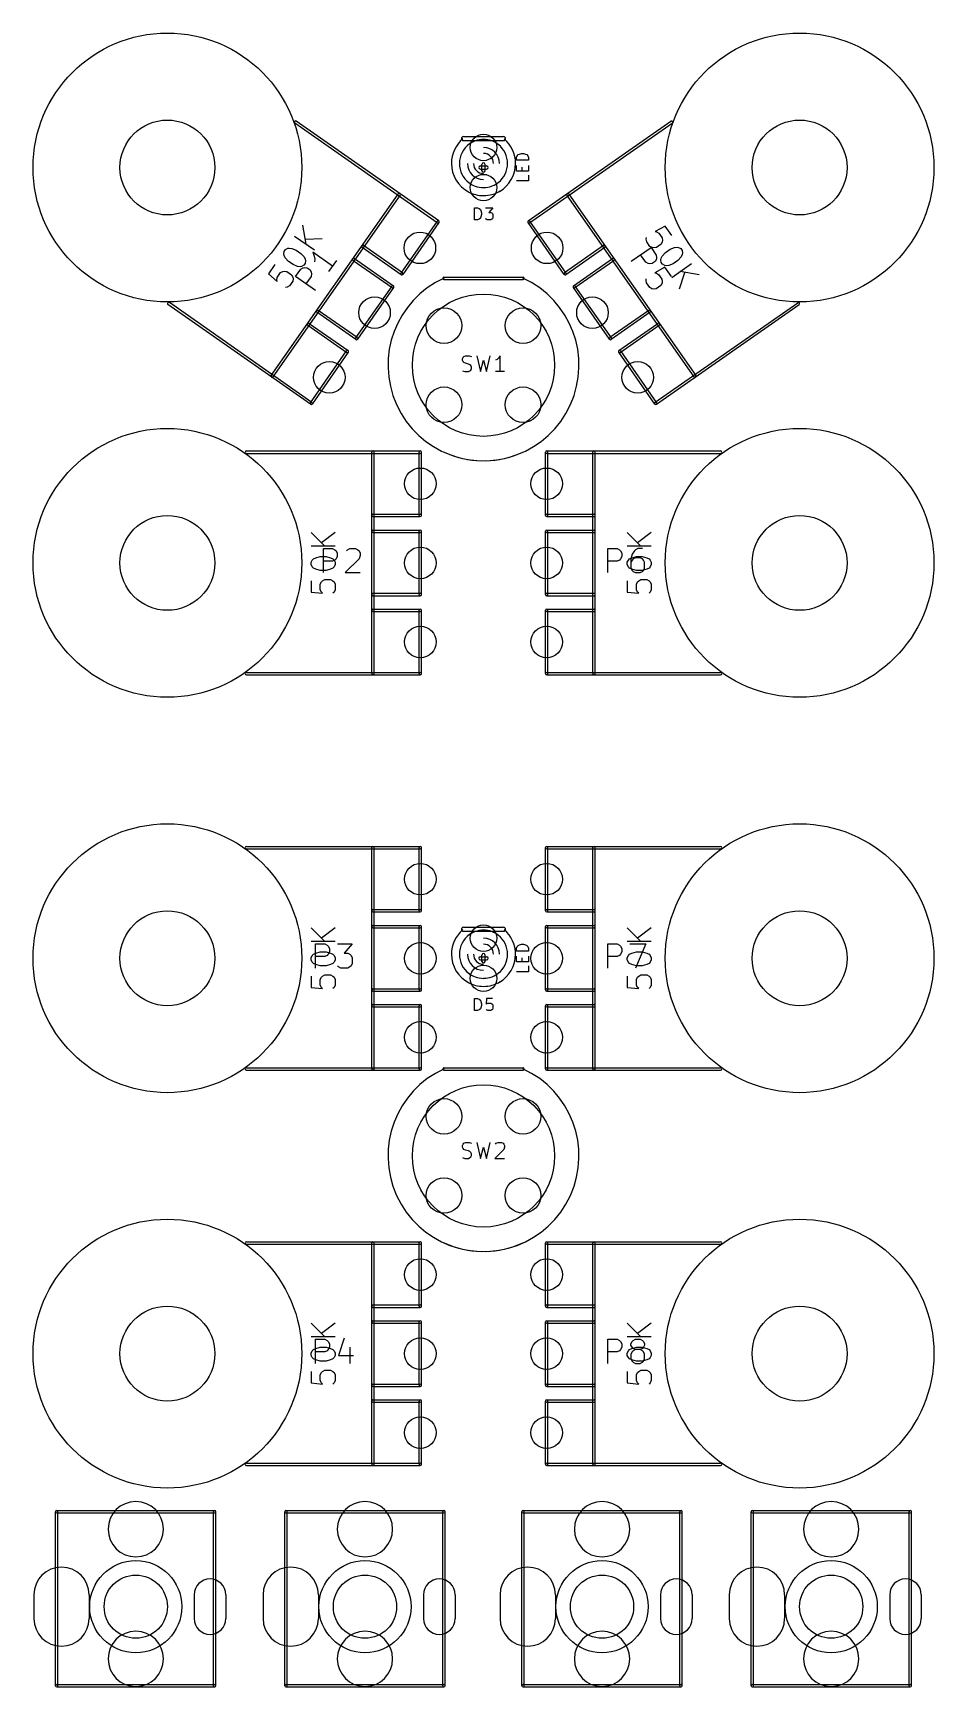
# Model space of a CAD drawing. Extents: x 112 to 168, y -197 to -92.
import ezdxf

# ---------------------------------------------------------------- set-up
doc = ezdxf.new("R2010")
doc.units = 0
doc.header["$MEASUREMENT"] = 0
doc.layers.add('BLACK', color=250, linetype='CONTINUOUS')

msp = doc.modelspace()

# ---------------------------------------------------------------- linework, layer by layer
at = {"layer": 'BLACK'}
for p, q in [((137.078, -104.505), (128.068, -98.195)), ((137.164, -104.382), (128.154, -98.072)), ((142.83, -104.374), (151.852, -98.08)), ((142.916, -104.497), (151.938, -98.203)), ((138.73, -99.044), (141.27, -99.044)), ((138.73, -99.298), (141.27, -99.298)), ((142.086, -100.365), (142.123, -100.256)), ((142.086, -100.546), (142.086, -100.365)), ((142.123, -100.256), (142.195, -100.184)), ((142.195, -100.184), (142.268, -100.147)), ((142.268, -100.147), (142.413, -100.111)), ((142.413, -100.111), (142.522, -100.111)), ((142.522, -100.111), (142.667, -100.147)), ((142.667, -100.147), (142.74, -100.184)), ((142.74, -100.184), (142.812, -100.256)), ((142.812, -100.256), (142.848, -100.365)), ((142.848, -100.365), (142.848, -100.546)), ((139.8, -100.9), (140.2, -100.9)), ((139.8, -101.1), (140.2, -101.1)), ((139.9, -101.2), (139.9, -100.8)), ((140.1, -101.2), (140.1, -100.8)), ((142.848, -100.546), (142.086, -100.546)), ((142.086, -101.236), (142.086, -100.873)), ((142.848, -101.236), (142.086, -101.236)), ((142.449, -101.236), (142.449, -100.982)), ((142.848, -100.873), (142.848, -101.236)), ((142.848, -101.853), (142.086, -101.853)), ((142.848, -101.49), (142.848, -101.853)), ((126.573, -114.148), (134.603, -102.679)), ((126.695, -114.234), (134.725, -102.765)), ((145.275, -102.765), (153.305, -114.234)), ((145.397, -102.679), (153.427, -114.148)), ((137.06, -104.4), (134.766, -107.677)), ((137.183, -104.486), (134.889, -107.763)), ((139.438, -104.308), (139.438, -103.546)), ((139.438, -103.546), (139.619, -103.546)), ((139.619, -104.308), (139.438, -104.308)), ((139.619, -103.546), (139.728, -103.583)), ((139.728, -104.272), (139.619, -104.308)), ((139.728, -103.583), (139.8, -103.655)), ((139.8, -104.2), (139.728, -104.272)), ((139.8, -103.655), (139.837, -103.728)), ((139.837, -104.127), (139.8, -104.2)), ((139.837, -103.728), (139.873, -103.873)), ((139.873, -103.982), (139.837, -104.127)), ((139.873, -103.873), (139.873, -103.982)), ((140.127, -103.546), (140.599, -103.546)), ((140.163, -104.272), (140.127, -104.236)), ((140.236, -104.308), (140.163, -104.272)), ((140.454, -104.308), (140.236, -104.308)), ((140.599, -103.546), (140.345, -103.837)), ((140.345, -103.837), (140.454, -103.837)), ((140.454, -103.837), (140.526, -103.873)), ((140.526, -104.272), (140.454, -104.308)), ((140.526, -103.873), (140.562, -103.909)), ((140.562, -104.236), (140.526, -104.272)), ((140.562, -103.909), (140.599, -103.982)), ((140.599, -104.163), (140.562, -104.236)), ((140.599, -103.982), (140.599, -104.163)), ((145.111, -107.763), (142.817, -104.486)), ((145.234, -107.677), (142.94, -104.4)), ((129.3, -106.228), (128.052, -105.353)), ((128.551, -104.64), (128.765, -105.853)), ((129.8, -105.514), (128.712, -105.55)), ((150.301, -105.532), (150.319, -105.431)), ((150.325, -105.693), (150.301, -105.532)), ((151.49, -104.7), (150.854, -105.056)), ((150.854, -105.056), (150.955, -105.074)), ((150.955, -105.074), (151.098, -105.151)), ((151.098, -105.151), (151.306, -105.449)), ((151.306, -105.449), (151.33, -105.609)), ((151.33, -105.609), (151.312, -105.71)), ((151.906, -105.294), (151.49, -104.7)), ((127.362, -106.465), (127.386, -106.305)), ((127.38, -106.566), (127.362, -106.465)), ((127.457, -106.709), (127.38, -106.566)), ((127.386, -106.305), (127.469, -106.186)), ((127.469, -106.186), (127.612, -106.108)), ((127.612, -106.108), (127.713, -106.091)), ((127.713, -106.091), (127.874, -106.114)), ((127.874, -106.114), (128.153, -106.221)), ((128.153, -106.221), (128.45, -106.43)), ((128.45, -106.43), (128.646, -106.656)), ((128.646, -106.656), (128.724, -106.798)), ((130.442, -107.23), (129.194, -106.355)), ((129.194, -106.355), (129.289, -106.599)), ((129.289, -106.599), (129.325, -106.801)), ((134.784, -107.781), (132.327, -106.06)), ((134.87, -107.658), (132.413, -105.938)), ((147.587, -105.938), (145.13, -107.658)), ((147.673, -106.06), (145.216, -107.781)), ((149.35, -106.932), (150.598, -106.058)), ((150.277, -106.992), (149.944, -106.516)), ((150.533, -105.99), (150.325, -105.693)), ((150.676, -106.067), (150.533, -105.99)), ((150.598, -106.058), (150.931, -106.534)), ((150.777, -106.085), (150.676, -106.067)), ((150.937, -106.061), (150.777, -106.085)), ((150.931, -106.534), (150.955, -106.694)), ((151.235, -105.853), (150.937, -106.061)), ((151.312, -105.71), (151.235, -105.853)), ((151.235, -106.739), (151.312, -106.596)), ((151.312, -106.596), (151.508, -106.37)), ((151.508, -106.37), (151.805, -106.162)), ((151.805, -106.162), (152.085, -106.055)), ((152.085, -106.055), (152.245, -106.031)), ((152.245, -106.031), (152.346, -106.049)), ((152.501, -106.649), (152.305, -106.875)), ((152.346, -106.049), (152.489, -106.126)), ((152.489, -106.126), (152.572, -106.245)), ((152.578, -106.507), (152.501, -106.649)), ((152.572, -106.245), (152.596, -106.406)), ((152.596, -106.406), (152.578, -106.507)), ((126.803, -107.137), (126.387, -107.731)), ((126.946, -107.945), (127.154, -107.648)), ((127.154, -107.648), (127.297, -107.571)), ((127.297, -107.571), (127.398, -107.553)), ((127.398, -107.553), (127.558, -107.577)), ((127.653, -106.935), (127.457, -106.709)), ((127.558, -107.577), (127.855, -107.785)), ((127.951, -107.143), (127.653, -106.935)), ((128.23, -107.25), (127.951, -107.143)), ((128.112, -107.901), (128.445, -107.426)), ((128.391, -107.274), (128.23, -107.25)), ((128.492, -107.256), (128.391, -107.274)), ((128.445, -107.426), (128.587, -107.348)), ((128.634, -107.179), (128.492, -107.256)), ((128.587, -107.348), (128.688, -107.33)), ((128.718, -107.06), (128.634, -107.179)), ((128.688, -107.33), (128.849, -107.354)), ((128.741, -106.899), (128.718, -107.06)), ((128.724, -106.798), (128.741, -106.899)), ((128.849, -107.354), (129.027, -107.479)), ((129.027, -107.479), (129.105, -107.622)), ((129.105, -107.622), (129.122, -107.723)), ((129.325, -106.801), (129.301, -106.962)), ((130.692, -106.873), (130.193, -107.586)), ((131.752, -106.882), (134.212, -108.598)), ((131.838, -106.759), (134.298, -108.475)), ((145.702, -108.475), (148.162, -106.759)), ((145.788, -108.598), (148.248, -106.882)), ((150.42, -107.069), (150.277, -106.992)), ((150.521, -107.087), (150.42, -107.069)), ((150.681, -107.063), (150.521, -107.087)), ((150.86, -106.938), (150.681, -107.063)), ((151.472, -107.307), (150.836, -107.663)), ((150.836, -107.663), (150.937, -107.681)), ((150.937, -106.795), (150.86, -106.938)), ((150.955, -106.694), (150.937, -106.795)), ((150.937, -107.681), (151.08, -107.759)), ((151.217, -106.84), (151.235, -106.739)), ((151.241, -107), (151.217, -106.84)), ((151.324, -107.119), (151.241, -107)), ((151.467, -107.197), (151.324, -107.119)), ((151.568, -107.214), (151.467, -107.197)), ((151.888, -107.901), (151.472, -107.307)), ((151.728, -107.191), (151.568, -107.214)), ((152.008, -107.084), (151.728, -107.191)), ((151.907, -107.952), (153.155, -107.077)), ((152.305, -106.875), (152.008, -107.084)), ((152.406, -108.665), (152.745, -107.63)), ((153.655, -107.791), (152.442, -107.577)), ((126.387, -107.731), (126.94, -108.207)), ((126.922, -108.106), (126.946, -107.945)), ((126.94, -108.207), (126.922, -108.106)), ((127.576, -108.564), (127.475, -108.582)), ((127.719, -108.487), (127.576, -108.564)), ((127.927, -108.189), (127.719, -108.487)), ((127.855, -107.785), (127.933, -107.928)), ((127.951, -108.029), (127.927, -108.189)), ((127.933, -107.928), (127.951, -108.029)), ((129.36, -108.775), (128.112, -107.901)), ((129.099, -107.883), (128.766, -108.359)), ((129.122, -107.723), (129.099, -107.883)), ((134.192, -108.496), (131.898, -111.773)), ((134.315, -108.582), (132.021, -111.859)), ((137.5, -107.925), (142.5, -107.925)), ((137.5, -108.075), (142.5, -108.075)), ((147.979, -111.859), (145.685, -108.582)), ((148.102, -111.773), (145.808, -108.496)), ((150.283, -108.139), (150.301, -108.038)), ((150.307, -108.3), (150.283, -108.139)), ((150.515, -108.597), (150.307, -108.3)), ((150.658, -108.674), (150.515, -108.597)), ((150.759, -108.692), (150.658, -108.674)), ((150.919, -108.668), (150.759, -108.692)), ((151.217, -108.46), (150.919, -108.668)), ((151.08, -107.759), (151.288, -108.056)), ((151.294, -108.317), (151.217, -108.46)), ((151.288, -108.056), (151.312, -108.216)), ((151.312, -108.216), (151.294, -108.317)), ((129.048, -115.973), (120.038, -109.663)), ((129.134, -115.85), (120.124, -109.541)), ((150.86, -115.842), (159.882, -109.548)), ((150.946, -115.965), (159.968, -109.671)), ((131.916, -111.877), (129.459, -110.156)), ((132.002, -111.754), (129.545, -110.033)), ((150.455, -110.033), (147.998, -111.754)), ((150.541, -110.156), (148.084, -111.877)), ((128.884, -110.978), (131.344, -112.694)), ((128.97, -110.855), (131.43, -112.571)), ((148.57, -112.571), (151.03, -110.855)), ((148.656, -112.694), (151.116, -110.978)), ((131.321, -112.59), (129.033, -115.87)), ((131.444, -112.676), (129.156, -115.956)), ((138.762, -112.952), (138.857, -112.905)), ((138.857, -112.905), (139.095, -112.905)), ((139.095, -112.905), (139.238, -112.952)), ((139.571, -112.905), (139.81, -113.905)), ((140.19, -113.905), (140.429, -112.905)), ((141.048, -112.905), (140.952, -113.048)), ((141.048, -113.905), (141.048, -112.905)), ((150.844, -115.956), (148.556, -112.676)), ((150.967, -115.87), (148.679, -112.59)), ((138.667, -113.095), (138.714, -113)), ((138.667, -113.19), (138.667, -113.095)), ((138.714, -113.286), (138.667, -113.19)), ((138.667, -113.857), (138.81, -113.905)), ((138.714, -113), (138.762, -112.952)), ((138.762, -113.333), (138.714, -113.286)), ((138.857, -113.381), (138.762, -113.333)), ((138.81, -113.905), (139.048, -113.905)), ((139.048, -113.429), (138.857, -113.381)), ((139.143, -113.476), (139.048, -113.429)), ((139.048, -113.905), (139.143, -113.857)), ((139.19, -113.524), (139.143, -113.476)), ((139.143, -113.857), (139.19, -113.81)), ((139.238, -113.619), (139.19, -113.524)), ((139.19, -113.81), (139.238, -113.714)), ((139.238, -113.714), (139.238, -113.619)), ((139.81, -113.905), (140, -113.19)), ((140, -113.19), (140.19, -113.905)), ((140.857, -113.143), (140.762, -113.19)), ((141.333, -113.905), (140.762, -113.905)), ((140.952, -113.048), (140.857, -113.143)), ((125, -118.925), (136, -118.925)), ((125, -119.075), (136, -119.075)), ((132.925, -133), (132.925, -119)), ((133.075, -133), (133.075, -119)), ((135.925, -123), (135.925, -119)), ((136.075, -123), (136.075, -119)), ((143.925, -123), (143.925, -119)), ((144, -118.925), (155, -118.925)), ((144, -119.075), (155, -119.075)), ((144.075, -123), (144.075, -119)), ((146.925, -133), (146.925, -119)), ((147.075, -133), (147.075, -119)), ((133, -122.925), (136, -122.925)), ((133, -123.075), (136, -123.075)), ((144, -122.925), (147, -122.925)), ((144, -123.075), (147, -123.075)), ((129.093, -124.077), (129.964, -124.948)), ((130.617, -124.077), (129.746, -124.73)), ((133, -123.925), (136, -123.925)), ((133, -124.075), (136, -124.075)), ((135.925, -128), (135.925, -124)), ((136.075, -128), (136.075, -124)), ((143.925, -128), (143.925, -124)), ((144, -123.925), (147, -123.925)), ((144, -124.075), (147, -124.075)), ((144.075, -128), (144.075, -124)), ((149.093, -124.077), (149.964, -124.948)), ((150.617, -124.077), (149.746, -124.73)), ((130.617, -124.948), (129.093, -124.948)), ((129.875, -126.617), (129.875, -125.093)), ((129.875, -125.093), (130.456, -125.093)), ((130.456, -125.093), (130.601, -125.165)), ((130.601, -125.165), (130.673, -125.238)), ((130.673, -125.238), (130.746, -125.383)), ((130.746, -125.383), (130.746, -125.601)), ((131.327, -125.238), (131.399, -125.165)), ((131.399, -125.165), (131.544, -125.093)), ((131.544, -125.093), (131.907, -125.093)), ((131.907, -125.093), (132.052, -125.165)), ((132.052, -125.165), (132.125, -125.238)), ((132.125, -125.238), (132.197, -125.383)), ((132.197, -125.383), (132.197, -125.528)), ((147.875, -126.617), (147.875, -125.093)), ((147.875, -125.093), (148.456, -125.093)), ((148.456, -125.093), (148.601, -125.165)), ((148.601, -125.165), (148.673, -125.238)), ((148.673, -125.238), (148.746, -125.383)), ((148.746, -125.383), (148.746, -125.601)), ((150.617, -124.948), (149.093, -124.948)), ((149.399, -125.456), (149.327, -125.746)), ((149.544, -125.238), (149.399, -125.456)), ((149.617, -125.165), (149.544, -125.238)), ((149.762, -125.093), (149.617, -125.165)), ((150.052, -125.093), (149.762, -125.093)), ((129.093, -125.964), (129.165, -125.819)), ((129.093, -126.109), (129.093, -125.964)), ((129.165, -126.254), (129.093, -126.109)), ((129.165, -125.819), (129.238, -125.746)), ((129.238, -126.327), (129.165, -126.254)), ((129.238, -125.746), (129.383, -125.673)), ((129.383, -126.399), (129.238, -126.327)), ((129.383, -125.673), (129.673, -125.601)), ((129.673, -126.472), (129.383, -126.399)), ((129.673, -125.601), (130.036, -125.601)), ((130.036, -126.472), (129.673, -126.472)), ((130.456, -125.891), (129.875, -125.891)), ((130.036, -125.601), (130.327, -125.673)), ((130.327, -126.399), (130.036, -126.472)), ((130.327, -125.673), (130.472, -125.746)), ((130.472, -126.327), (130.327, -126.399)), ((130.601, -125.819), (130.456, -125.891)), ((130.472, -125.746), (130.544, -125.819)), ((130.544, -126.254), (130.472, -126.327)), ((130.544, -125.819), (130.617, -125.964)), ((130.617, -126.109), (130.544, -126.254)), ((130.673, -125.746), (130.601, -125.819)), ((130.617, -125.964), (130.617, -126.109)), ((130.746, -125.601), (130.673, -125.746)), ((132.125, -125.746), (131.254, -126.617)), ((132.197, -125.528), (132.125, -125.746)), ((148.456, -125.891), (147.875, -125.891)), ((148.601, -125.819), (148.456, -125.891)), ((148.673, -125.746), (148.601, -125.819)), ((148.746, -125.601), (148.673, -125.746)), ((149.093, -125.964), (149.165, -125.819)), ((149.093, -126.109), (149.093, -125.964)), ((149.165, -126.254), (149.093, -126.109)), ((149.165, -125.819), (149.238, -125.746)), ((149.238, -126.327), (149.165, -126.254)), ((149.238, -125.746), (149.383, -125.673)), ((149.383, -126.399), (149.238, -126.327)), ((149.327, -125.746), (149.327, -126.327)), ((149.399, -125.819), (149.327, -125.964)), ((149.327, -126.327), (149.399, -126.472)), ((149.383, -125.673), (149.673, -125.601)), ((149.673, -126.472), (149.383, -126.399)), ((149.472, -125.746), (149.399, -125.819)), ((149.399, -126.472), (149.472, -126.544)), ((149.617, -125.673), (149.472, -125.746)), ((149.907, -125.673), (149.617, -125.673)), ((149.673, -125.601), (150.036, -125.601)), ((150.036, -126.472), (149.673, -126.472)), ((150.052, -125.746), (149.907, -125.673)), ((150.036, -125.601), (150.327, -125.673)), ((150.327, -126.399), (150.036, -126.472)), ((150.125, -125.819), (150.052, -125.746)), ((150.052, -126.544), (150.125, -126.472)), ((150.197, -125.964), (150.125, -125.819)), ((150.125, -126.472), (150.197, -126.327)), ((150.197, -126.327), (150.197, -125.964)), ((150.327, -125.673), (150.472, -125.746)), ((150.472, -126.327), (150.327, -126.399)), ((150.472, -125.746), (150.544, -125.819)), ((150.544, -126.254), (150.472, -126.327)), ((150.544, -125.819), (150.617, -125.964)), ((150.617, -126.109), (150.544, -126.254)), ((150.617, -125.964), (150.617, -126.109)), ((129.093, -127.125), (129.093, -127.851)), ((129.673, -127.343), (129.746, -127.197)), ((129.673, -127.705), (129.673, -127.343)), ((129.746, -127.197), (129.819, -127.125)), ((129.819, -127.125), (129.964, -127.052)), ((129.964, -127.052), (130.327, -127.052)), ((130.327, -127.052), (130.472, -127.125)), ((130.472, -127.125), (130.544, -127.197)), ((130.544, -127.197), (130.617, -127.343)), ((130.617, -127.343), (130.617, -127.705)), ((131.254, -126.617), (132.197, -126.617)), ((149.093, -127.125), (149.093, -127.851)), ((149.472, -126.544), (149.617, -126.617)), ((149.617, -126.617), (149.907, -126.617)), ((149.673, -127.343), (149.746, -127.197)), ((149.673, -127.705), (149.673, -127.343)), ((149.746, -127.197), (149.819, -127.125)), ((149.819, -127.125), (149.964, -127.052)), ((149.907, -126.617), (150.052, -126.544)), ((149.964, -127.052), (150.327, -127.052)), ((150.327, -127.052), (150.472, -127.125)), ((150.472, -127.125), (150.544, -127.197)), ((150.544, -127.197), (150.617, -127.343)), ((150.617, -127.343), (150.617, -127.705)), ((129.093, -127.851), (129.819, -127.923)), ((129.746, -127.851), (129.673, -127.705)), ((129.819, -127.923), (129.746, -127.851)), ((130.544, -127.851), (130.472, -127.923)), ((130.617, -127.705), (130.544, -127.851)), ((133, -127.925), (136, -127.925)), ((133, -128.075), (136, -128.075)), ((144, -127.925), (147, -127.925)), ((144, -128.075), (147, -128.075)), ((149.093, -127.851), (149.819, -127.923)), ((149.746, -127.851), (149.673, -127.705)), ((149.819, -127.923), (149.746, -127.851)), ((150.544, -127.851), (150.472, -127.923)), ((150.617, -127.705), (150.544, -127.851)), ((133, -128.925), (136, -128.925)), ((133, -129.075), (136, -129.075)), ((135.925, -133), (135.925, -129)), ((136.075, -133), (136.075, -129)), ((143.925, -133), (143.925, -129)), ((144, -128.925), (147, -128.925)), ((144, -129.075), (147, -129.075)), ((144.075, -133), (144.075, -129)), ((125, -132.925), (136, -132.925)), ((125, -133.075), (136, -133.075)), ((144, -132.925), (155, -132.925)), ((144, -133.075), (155, -133.075)), ((125, -143.925), (136, -143.925)), ((125, -144.075), (136, -144.075)), ((132.925, -158), (132.925, -144)), ((133.075, -158), (133.075, -144)), ((135.925, -148), (135.925, -144)), ((136.075, -148), (136.075, -144)), ((143.925, -148), (143.925, -144)), ((144, -143.925), (155, -143.925)), ((144, -144.075), (155, -144.075)), ((144.075, -148), (144.075, -144)), ((146.925, -158), (146.925, -144)), ((147.075, -158), (147.075, -144)), ((133, -147.925), (136, -147.925)), ((133, -148.075), (136, -148.075)), ((144, -147.925), (147, -147.925)), ((144, -148.075), (147, -148.075)), ((129.093, -149.077), (129.964, -149.948)), ((130.617, -149.077), (129.746, -149.73)), ((133, -148.925), (136, -148.925)), ((133, -149.075), (136, -149.075)), ((135.925, -153), (135.925, -149)), ((136.075, -153), (136.075, -149)), ((138.73, -149.044), (141.27, -149.044)), ((138.73, -149.298), (141.27, -149.298)), ((143.925, -153), (143.925, -149)), ((144, -148.925), (147, -148.925)), ((144, -149.075), (147, -149.075)), ((144.075, -153), (144.075, -149)), ((149.093, -149.077), (149.964, -149.948)), ((150.617, -149.077), (149.746, -149.73)), ((130.617, -149.948), (129.093, -149.948)), ((129.375, -151.617), (129.375, -150.093)), ((129.375, -150.093), (129.956, -150.093)), ((129.956, -150.093), (130.101, -150.165)), ((130.101, -150.165), (130.173, -150.238)), ((130.173, -150.238), (130.246, -150.383)), ((130.246, -150.383), (130.246, -150.601)), ((130.754, -150.093), (131.697, -150.093)), ((131.697, -150.093), (131.189, -150.673)), ((142.086, -150.365), (142.123, -150.256)), ((142.086, -150.546), (142.086, -150.365)), ((142.848, -150.546), (142.086, -150.546)), ((142.123, -150.256), (142.195, -150.184)), ((142.195, -150.184), (142.268, -150.147)), ((142.268, -150.147), (142.413, -150.111)), ((142.413, -150.111), (142.522, -150.111)), ((142.522, -150.111), (142.667, -150.147)), ((142.667, -150.147), (142.74, -150.184)), ((142.74, -150.184), (142.812, -150.256)), ((142.812, -150.256), (142.848, -150.365)), ((142.848, -150.365), (142.848, -150.546)), ((147.875, -151.617), (147.875, -150.093)), ((147.875, -150.093), (148.456, -150.093)), ((148.456, -150.093), (148.601, -150.165)), ((148.601, -150.165), (148.673, -150.238)), ((148.673, -150.238), (148.746, -150.383)), ((148.746, -150.383), (148.746, -150.601)), ((150.617, -149.948), (149.093, -149.948)), ((149.254, -150.093), (150.27, -150.093)), ((150.27, -150.093), (149.617, -151.617)), ((129.093, -150.964), (129.165, -150.819)), ((129.093, -151.109), (129.093, -150.964)), ((129.165, -151.254), (129.093, -151.109)), ((129.165, -150.819), (129.238, -150.746)), ((129.238, -151.327), (129.165, -151.254)), ((129.238, -150.746), (129.383, -150.673)), ((129.383, -151.399), (129.238, -151.327)), ((129.956, -150.891), (129.375, -150.891)), ((129.383, -150.673), (129.673, -150.601)), ((129.673, -151.472), (129.383, -151.399)), ((129.673, -150.601), (130.036, -150.601)), ((130.036, -151.472), (129.673, -151.472)), ((130.101, -150.819), (129.956, -150.891)), ((130.036, -150.601), (130.327, -150.673)), ((130.327, -151.399), (130.036, -151.472)), ((130.173, -150.746), (130.101, -150.819)), ((130.246, -150.601), (130.173, -150.746)), ((130.327, -150.673), (130.472, -150.746)), ((130.472, -151.327), (130.327, -151.399)), ((130.472, -150.746), (130.544, -150.819)), ((130.544, -151.254), (130.472, -151.327)), ((130.544, -150.819), (130.617, -150.964)), ((130.617, -151.109), (130.544, -151.254)), ((130.617, -150.964), (130.617, -151.109)), ((130.827, -151.544), (130.754, -151.472)), ((130.972, -151.617), (130.827, -151.544)), ((131.407, -151.617), (130.972, -151.617)), ((131.189, -150.673), (131.407, -150.673)), ((131.407, -150.673), (131.552, -150.746)), ((131.552, -151.544), (131.407, -151.617)), ((131.552, -150.746), (131.625, -150.819)), ((131.625, -151.472), (131.552, -151.544)), ((131.625, -150.819), (131.697, -150.964)), ((131.697, -151.327), (131.625, -151.472)), ((131.697, -150.964), (131.697, -151.327)), ((139.8, -150.9), (140.2, -150.9)), ((139.8, -151.1), (140.2, -151.1)), ((139.9, -151.2), (139.9, -150.8)), ((140.1, -151.2), (140.1, -150.8)), ((142.086, -151.236), (142.086, -150.873)), ((142.848, -151.236), (142.086, -151.236)), ((142.449, -151.236), (142.449, -150.982)), ((142.848, -150.873), (142.848, -151.236)), ((142.848, -151.49), (142.848, -151.853)), ((148.456, -150.891), (147.875, -150.891)), ((148.601, -150.819), (148.456, -150.891)), ((148.673, -150.746), (148.601, -150.819)), ((148.746, -150.601), (148.673, -150.746)), ((149.093, -150.964), (149.165, -150.819)), ((149.093, -151.109), (149.093, -150.964)), ((149.165, -151.254), (149.093, -151.109)), ((149.165, -150.819), (149.238, -150.746)), ((149.238, -151.327), (149.165, -151.254)), ((149.238, -150.746), (149.383, -150.673)), ((149.383, -151.399), (149.238, -151.327)), ((149.383, -150.673), (149.673, -150.601)), ((149.673, -151.472), (149.383, -151.399)), ((149.673, -150.601), (150.036, -150.601)), ((150.036, -151.472), (149.673, -151.472)), ((150.036, -150.601), (150.327, -150.673)), ((150.327, -151.399), (150.036, -151.472)), ((150.327, -150.673), (150.472, -150.746)), ((150.472, -151.327), (150.327, -151.399)), ((150.472, -150.746), (150.544, -150.819)), ((150.544, -151.254), (150.472, -151.327)), ((150.544, -150.819), (150.617, -150.964)), ((150.617, -151.109), (150.544, -151.254)), ((150.617, -150.964), (150.617, -151.109)), ((129.093, -152.125), (129.093, -152.851)), ((129.673, -152.343), (129.746, -152.197)), ((129.673, -152.705), (129.673, -152.343)), ((129.746, -152.197), (129.819, -152.125)), ((129.819, -152.125), (129.964, -152.052)), ((129.964, -152.052), (130.327, -152.052)), ((130.327, -152.052), (130.472, -152.125)), ((130.472, -152.125), (130.544, -152.197)), ((130.544, -152.197), (130.617, -152.343)), ((130.617, -152.343), (130.617, -152.705)), ((142.848, -151.853), (142.086, -151.853)), ((149.093, -152.125), (149.093, -152.851)), ((149.673, -152.343), (149.746, -152.197)), ((149.673, -152.705), (149.673, -152.343)), ((149.746, -152.197), (149.819, -152.125)), ((149.819, -152.125), (149.964, -152.052)), ((149.964, -152.052), (150.327, -152.052)), ((150.327, -152.052), (150.472, -152.125)), ((150.472, -152.125), (150.544, -152.197)), ((150.544, -152.197), (150.617, -152.343)), ((150.617, -152.343), (150.617, -152.705)), ((129.093, -152.851), (129.819, -152.923)), ((129.746, -152.851), (129.673, -152.705)), ((129.819, -152.923), (129.746, -152.851)), ((130.544, -152.851), (130.472, -152.923)), ((130.617, -152.705), (130.544, -152.851)), ((133, -152.925), (136, -152.925)), ((133, -153.075), (136, -153.075)), ((139.438, -154.308), (139.438, -153.546)), ((139.438, -153.546), (139.619, -153.546)), ((139.619, -153.546), (139.728, -153.583)), ((139.728, -153.583), (139.8, -153.655)), ((139.8, -153.655), (139.837, -153.728)), ((140.2, -153.546), (140.163, -153.909)), ((140.562, -153.546), (140.2, -153.546)), ((144, -152.925), (147, -152.925)), ((144, -153.075), (147, -153.075)), ((149.093, -152.851), (149.819, -152.923)), ((149.746, -152.851), (149.673, -152.705)), ((149.819, -152.923), (149.746, -152.851)), ((150.544, -152.851), (150.472, -152.923)), ((150.617, -152.705), (150.544, -152.851)), ((133, -153.925), (136, -153.925)), ((133, -154.075), (136, -154.075)), ((135.925, -158), (135.925, -154)), ((136.075, -158), (136.075, -154)), ((139.619, -154.308), (139.438, -154.308)), ((139.728, -154.272), (139.619, -154.308)), ((139.8, -154.2), (139.728, -154.272)), ((139.837, -154.127), (139.8, -154.2)), ((139.837, -153.728), (139.873, -153.873)), ((139.873, -153.982), (139.837, -154.127)), ((139.873, -153.873), (139.873, -153.982)), ((140.163, -153.909), (140.2, -153.873)), ((140.2, -154.272), (140.163, -154.236)), ((140.2, -153.873), (140.272, -153.837)), ((140.272, -154.308), (140.2, -154.272)), ((140.272, -153.837), (140.454, -153.837)), ((140.454, -154.308), (140.272, -154.308)), ((140.454, -153.837), (140.526, -153.873)), ((140.526, -154.272), (140.454, -154.308)), ((140.526, -153.873), (140.562, -153.909)), ((140.562, -154.236), (140.526, -154.272)), ((140.562, -153.909), (140.599, -153.982)), ((140.599, -154.163), (140.562, -154.236)), ((140.599, -153.982), (140.599, -154.163)), ((143.925, -158), (143.925, -154)), ((144, -153.925), (147, -153.925)), ((144, -154.075), (147, -154.075)), ((144.075, -158), (144.075, -154)), ((125, -157.925), (136, -157.925)), ((125, -158.075), (136, -158.075)), ((137.5, -157.925), (142.5, -157.925)), ((137.5, -158.075), (142.5, -158.075)), ((144, -157.925), (155, -157.925)), ((144, -158.075), (155, -158.075)), ((138.667, -162.845), (138.714, -162.75)), ((138.667, -162.94), (138.667, -162.845)), ((138.714, -163.036), (138.667, -162.94)), ((138.714, -162.75), (138.762, -162.702)), ((138.762, -163.083), (138.714, -163.036)), ((138.762, -162.702), (138.857, -162.655)), ((138.857, -163.131), (138.762, -163.083)), ((138.857, -162.655), (139.095, -162.655)), ((139.048, -163.179), (138.857, -163.131)), ((139.095, -162.655), (139.238, -162.702)), ((139.571, -162.655), (139.81, -163.655)), ((139.81, -163.655), (140, -162.94)), ((140, -162.94), (140.19, -163.655)), ((140.19, -163.655), (140.429, -162.655)), ((141.286, -163.083), (140.714, -163.655)), ((140.762, -162.75), (140.81, -162.702)), ((140.81, -162.702), (140.905, -162.655)), ((140.905, -162.655), (141.143, -162.655)), ((141.143, -162.655), (141.238, -162.702)), ((141.238, -162.702), (141.286, -162.75)), ((141.286, -162.75), (141.333, -162.845)), ((141.333, -162.94), (141.286, -163.083)), ((141.333, -162.845), (141.333, -162.94)), ((138.667, -163.607), (138.81, -163.655)), ((138.81, -163.655), (139.048, -163.655)), ((139.143, -163.226), (139.048, -163.179)), ((139.048, -163.655), (139.143, -163.607)), ((139.19, -163.274), (139.143, -163.226)), ((139.143, -163.607), (139.19, -163.56)), ((139.238, -163.369), (139.19, -163.274)), ((139.19, -163.56), (139.238, -163.464)), ((139.238, -163.464), (139.238, -163.369)), ((140.714, -163.655), (141.333, -163.655)), ((125, -168.925), (136, -168.925)), ((125, -169.075), (136, -169.075)), ((132.925, -183), (132.925, -169)), ((133.075, -183), (133.075, -169)), ((135.925, -173), (135.925, -169)), ((136.075, -173), (136.075, -169)), ((143.925, -173), (143.925, -169)), ((144, -168.925), (155, -168.925)), ((144, -169.075), (155, -169.075)), ((144.075, -173), (144.075, -169)), ((146.925, -183), (146.925, -169)), ((147.075, -183), (147.075, -169)), ((133, -172.925), (136, -172.925)), ((133, -173.075), (136, -173.075)), ((144, -172.925), (147, -172.925)), ((144, -173.075), (147, -173.075)), ((129.093, -174.077), (129.964, -174.948)), ((130.617, -174.077), (129.746, -174.73)), ((133, -173.925), (136, -173.925)), ((133, -174.075), (136, -174.075)), ((135.925, -178), (135.925, -174)), ((136.075, -178), (136.075, -174)), ((143.925, -178), (143.925, -174)), ((144, -173.925), (147, -173.925)), ((144, -174.075), (147, -174.075)), ((144.075, -178), (144.075, -174)), ((149.093, -174.077), (149.964, -174.948)), ((150.617, -174.077), (149.746, -174.73)), ((130.617, -174.948), (129.093, -174.948)), ((129.238, -175.746), (129.383, -175.673)), ((129.375, -176.617), (129.375, -175.093)), ((129.375, -175.093), (129.956, -175.093)), ((129.383, -175.673), (129.673, -175.601)), ((129.673, -175.601), (130.036, -175.601)), ((129.956, -175.093), (130.101, -175.165)), ((130.036, -175.601), (130.327, -175.673)), ((130.101, -175.165), (130.173, -175.238)), ((130.173, -175.238), (130.246, -175.383)), ((130.246, -175.601), (130.173, -175.746)), ((130.246, -175.383), (130.246, -175.601)), ((130.327, -175.673), (130.472, -175.746)), ((131.189, -175.02), (130.827, -176.109)), ((131.552, -175.601), (131.552, -176.617)), ((147.875, -176.617), (147.875, -175.093)), ((147.875, -175.093), (148.456, -175.093)), ((148.456, -175.093), (148.601, -175.165)), ((148.601, -175.165), (148.673, -175.238)), ((148.673, -175.238), (148.746, -175.383)), ((148.746, -175.601), (148.673, -175.746)), ((148.746, -175.383), (148.746, -175.601)), ((150.617, -174.948), (149.093, -174.948)), ((149.238, -175.746), (149.383, -175.673)), ((149.327, -175.383), (149.399, -175.238)), ((149.327, -175.456), (149.327, -175.383)), ((149.399, -175.601), (149.327, -175.456)), ((149.383, -175.673), (149.673, -175.601)), ((149.399, -175.238), (149.472, -175.165)), ((149.472, -175.673), (149.399, -175.601)), ((149.472, -175.165), (149.617, -175.093)), ((149.617, -175.746), (149.472, -175.673)), ((149.617, -175.093), (149.907, -175.093)), ((149.673, -175.601), (150.036, -175.601)), ((149.907, -175.093), (150.052, -175.165)), ((150.052, -175.673), (149.907, -175.746)), ((150.036, -175.601), (150.327, -175.673)), ((150.052, -175.165), (150.125, -175.238)), ((150.125, -175.601), (150.052, -175.673)), ((150.125, -175.238), (150.197, -175.383)), ((150.197, -175.456), (150.125, -175.601)), ((150.197, -175.383), (150.197, -175.456)), ((150.327, -175.673), (150.472, -175.746)), ((129.093, -175.964), (129.165, -175.819)), ((129.093, -176.109), (129.093, -175.964)), ((129.165, -176.254), (129.093, -176.109)), ((129.165, -175.819), (129.238, -175.746)), ((129.238, -176.327), (129.165, -176.254)), ((129.383, -176.399), (129.238, -176.327)), ((129.956, -175.891), (129.375, -175.891)), ((129.673, -176.472), (129.383, -176.399)), ((130.036, -176.472), (129.673, -176.472)), ((130.101, -175.819), (129.956, -175.891)), ((130.327, -176.399), (130.036, -176.472)), ((130.173, -175.746), (130.101, -175.819)), ((130.472, -176.327), (130.327, -176.399)), ((130.472, -175.746), (130.544, -175.819)), ((130.544, -176.254), (130.472, -176.327)), ((130.544, -175.819), (130.617, -175.964)), ((130.617, -176.109), (130.544, -176.254)), ((130.617, -175.964), (130.617, -176.109)), ((130.827, -176.109), (131.77, -176.109)), ((148.456, -175.891), (147.875, -175.891)), ((148.601, -175.819), (148.456, -175.891)), ((148.673, -175.746), (148.601, -175.819)), ((149.093, -175.964), (149.165, -175.819)), ((149.093, -176.109), (149.093, -175.964)), ((149.165, -176.254), (149.093, -176.109)), ((149.165, -175.819), (149.238, -175.746)), ((149.238, -176.327), (149.165, -176.254)), ((149.383, -176.399), (149.238, -176.327)), ((149.399, -175.891), (149.327, -176.036)), ((149.327, -176.036), (149.327, -176.327)), ((149.327, -176.327), (149.399, -176.472)), ((149.673, -176.472), (149.383, -176.399)), ((149.472, -175.819), (149.399, -175.891)), ((149.399, -176.472), (149.472, -176.544)), ((149.617, -175.746), (149.472, -175.819)), ((149.472, -176.544), (149.617, -176.617)), ((149.907, -175.746), (149.617, -175.746)), ((149.617, -176.617), (149.907, -176.617)), ((150.036, -176.472), (149.673, -176.472)), ((150.052, -175.819), (149.907, -175.746)), ((149.907, -176.617), (150.052, -176.544)), ((150.327, -176.399), (150.036, -176.472)), ((150.125, -175.891), (150.052, -175.819)), ((150.052, -176.544), (150.125, -176.472)), ((150.197, -176.036), (150.125, -175.891)), ((150.125, -176.472), (150.197, -176.327)), ((150.197, -176.327), (150.197, -176.036)), ((150.472, -176.327), (150.327, -176.399)), ((150.472, -175.746), (150.544, -175.819)), ((150.544, -176.254), (150.472, -176.327)), ((150.544, -175.819), (150.617, -175.964)), ((150.617, -176.109), (150.544, -176.254)), ((150.617, -175.964), (150.617, -176.109)), ((129.093, -177.125), (129.093, -177.851)), ((129.673, -177.343), (129.746, -177.197)), ((129.673, -177.705), (129.673, -177.343)), ((129.746, -177.851), (129.673, -177.705)), ((129.746, -177.197), (129.819, -177.125)), ((129.819, -177.125), (129.964, -177.052)), ((129.964, -177.052), (130.327, -177.052)), ((130.327, -177.052), (130.472, -177.125)), ((130.472, -177.125), (130.544, -177.197)), ((130.544, -177.197), (130.617, -177.343)), ((130.617, -177.705), (130.544, -177.851)), ((130.617, -177.343), (130.617, -177.705)), ((149.093, -177.125), (149.093, -177.851)), ((149.673, -177.343), (149.746, -177.197)), ((149.673, -177.705), (149.673, -177.343)), ((149.746, -177.851), (149.673, -177.705)), ((149.746, -177.197), (149.819, -177.125)), ((149.819, -177.125), (149.964, -177.052)), ((149.964, -177.052), (150.327, -177.052)), ((150.327, -177.052), (150.472, -177.125)), ((150.472, -177.125), (150.544, -177.197)), ((150.544, -177.197), (150.617, -177.343)), ((150.617, -177.705), (150.544, -177.851)), ((150.617, -177.343), (150.617, -177.705)), ((129.093, -177.851), (129.819, -177.923)), ((129.819, -177.923), (129.746, -177.851)), ((130.544, -177.851), (130.472, -177.923)), ((133, -177.925), (136, -177.925)), ((133, -178.075), (136, -178.075)), ((144, -177.925), (147, -177.925)), ((144, -178.075), (147, -178.075)), ((149.093, -177.851), (149.819, -177.923)), ((149.819, -177.923), (149.746, -177.851)), ((150.544, -177.851), (150.472, -177.923)), ((133, -178.925), (136, -178.925)), ((133, -179.075), (136, -179.075)), ((135.925, -183), (135.925, -179)), ((136.075, -183), (136.075, -179)), ((143.925, -183), (143.925, -179)), ((144, -178.925), (147, -178.925)), ((144, -179.075), (147, -179.075)), ((144.075, -183), (144.075, -179)), ((125, -182.925), (136, -182.925)), ((144, -182.925), (155, -182.925)), ((125, -183.075), (136, -183.075)), ((144, -183.075), (155, -183.075)), ((112.925, -197), (112.925, -186)), ((113, -185.925), (123, -185.925)), ((113, -186.075), (123, -186.075)), ((113.075, -197), (113.075, -186)), ((122.925, -197), (122.925, -186)), ((123.075, -197), (123.075, -186)), ((127.425, -197), (127.425, -186)), ((127.5, -185.925), (137.5, -185.925)), ((127.5, -186.075), (137.5, -186.075)), ((127.575, -197), (127.575, -186)), ((137.425, -197), (137.425, -186)), ((137.575, -197), (137.575, -186)), ((142.425, -197), (142.425, -186)), ((142.5, -185.925), (152.5, -185.925)), ((142.5, -186.075), (152.5, -186.075)), ((142.575, -197), (142.575, -186)), ((152.425, -197), (152.425, -186)), ((152.575, -197), (152.575, -186)), ((156.925, -197), (156.925, -186)), ((157, -185.925), (167, -185.925)), ((157, -186.075), (167, -186.075)), ((157.075, -197), (157.075, -186)), ((166.925, -197), (166.925, -186)), ((167.075, -197), (167.075, -186)), ((111.55, -191.25), (111.55, -192.75)), ((115.05, -191.25), (115.05, -192.75)), ((121.7, -191.25), (121.7, -192.75)), ((123.7, -191.25), (123.7, -192.75)), ((126.05, -191.25), (126.05, -192.75)), ((129.55, -191.25), (129.55, -192.75)), ((136.2, -191.25), (136.2, -192.75)), ((138.2, -191.25), (138.2, -192.75)), ((141.05, -191.25), (141.05, -192.75)), ((144.55, -191.25), (144.55, -192.75)), ((151.2, -191.25), (151.2, -192.75)), ((153.2, -191.25), (153.2, -192.75)), ((155.55, -191.25), (155.55, -192.75)), ((159.05, -191.25), (159.05, -192.75)), ((165.7, -191.25), (165.7, -192.75)), ((167.7, -191.25), (167.7, -192.75)), ((113, -196.925), (123, -196.925)), ((113, -197.075), (123, -197.075)), ((127.5, -196.925), (137.5, -196.925)), ((127.5, -197.075), (137.5, -197.075)), ((142.5, -196.925), (152.5, -196.925)), ((142.5, -197.075), (152.5, -197.075)), ((157, -196.925), (167, -196.925)), ((157, -197.075), (167, -197.075))]:
    msp.add_line(p, q, dxfattribs=at)
for centre, radius in [((120, -101), 8.5), ((160, -101), 8.5), ((120, -101), 3), ((160, -101), 3), ((140, -99.73), 0.838), ((140, -102.27), 0.838), ((135.974, -106.081), 0.999), ((144.026, -106.081), 0.999), ((133.106, -110.177), 0.999), ((140, -113.5), 4.5), ((146.894, -110.177), 0.999), ((137.5, -111), 1.125), ((142.5, -111), 1.125), ((130.239, -114.273), 0.999), ((149.761, -114.273), 0.999), ((137.5, -116), 1.125), ((142.5, -116), 1.125), ((120, -126), 8.5), ((160, -126), 8.5), ((136, -121), 0.999), ((144, -121), 0.999), ((120, -126), 3), ((160, -126), 3), ((136, -126), 0.999), ((144, -126), 0.999), ((136, -131), 0.999), ((144, -131), 0.999), ((120, -151), 8.5), ((160, -151), 8.5), ((136, -146), 0.999), ((144, -146), 0.999), ((120, -151), 3), ((160, -151), 3), ((140, -149.73), 0.838), ((136, -151), 0.999), ((144, -151), 0.999), ((140, -152.27), 0.838), ((136, -156), 0.999), ((144, -156), 0.999), ((140, -163.5), 4.5), ((137.5, -161), 1.125), ((142.5, -161), 1.125), ((137.5, -166), 1.125), ((142.5, -166), 1.125), ((120, -176), 8.5), ((160, -176), 8.5), ((136, -171), 0.999), ((144, -171), 0.999), ((120, -176), 3), ((160, -176), 3), ((136, -176), 0.999), ((144, -176), 0.999), ((136, -181), 0.999), ((144, -181), 0.999), ((118, -192), 2.915), ((132.5, -192), 2.915), ((147.5, -192), 2.915), ((162, -192), 2.915), ((118, -192), 2), ((132.5, -192), 2), ((147.5, -192), 2), ((162, -192), 2)]:
    msp.add_circle(centre, radius, dxfattribs=at)
for centre, radius, start, end in [((128.111, -98.134), 0.075, 415, 595), ((151.895, -98.142), 0.075, 304.9, 484.9), ((140, -100.746), 2.032, 129.9, 180), ((138.73, -99.171), 0.127, 90, 270), ((140, -100.746), 1.522, 90, 130.6), ((140, -100.746), 1.524, 50.2, 90), ((141.27, -99.171), 0.127, 270, 450), ((140, -100.746), 2.029, 0.1, 49.8), ((140, -100.746), 1.524, 125.6, 180), ((140, -100.746), 1.016, 0, 90), ((140, -100.746), 0.635, 0, 90), ((140, -100.746), 1.522, 0, 52.1), ((140, -100.746), 2.029, -180, -118.1), ((140, -100.746), 1.524, -180, -126.9), ((140, -100.746), 1.016, -180, -90), ((140, -100.746), 0.635, -180, -90), ((139.8, -101), 0.1, 90, 270), ((140, -100.8), 0.1, 360, 540), ((140, -101.2), 0.1, 180, 360), ((140.2, -101), 0.1, 270, 450), ((140, -100.746), 1.524, -52.1, 0), ((140, -100.746), 2.032, -60.2, 0), ((140, -100.746), 1.524, -129.8, -90), ((140, -100.746), 1.522, -90, -48.4), ((140, -100.746), 2.031, -90, -58.4), ((134.664, -102.722), 0.075, 325, 505), ((140, -100.746), 2.032, -118.3, -90), ((145.336, -102.722), 0.075, 35, 215), ((137.121, -104.443), 0.075, -35, 145), ((137.121, -104.443), 0.075, 235, 415), ((142.873, -104.435), 0.075, 124.9, 304.9), ((142.879, -104.443), 0.075, 395, 575), ((132.37, -105.999), 0.075, 415, 595), ((147.63, -105.999), 0.075, -55, 125), ((131.795, -106.82), 0.075, 55.1, 235.1), ((134.827, -107.72), 0.075, 145, 325), ((134.827, -107.72), 0.075, 235, 415), ((145.173, -107.72), 0.075, 125, 305), ((145.173, -107.72), 0.075, 215, 395), ((148.205, -106.82), 0.075, 304.9, 484.9), ((140, -113.5), 6.042, -245.6, -155.6), ((134.254, -108.539), 0.075, -35, 145), ((134.255, -108.537), 0.075, 235.1, 415.1), ((137.5, -108), 0.075, 90, 270), ((140, -113.5), 6.042, -24.4, 65.6), ((142.5, -108), 0.075, 270, 450), ((145.745, -108.537), 0.075, 124.9, 304.9), ((145.746, -108.539), 0.075, 395, 575), ((120.081, -109.602), 0.075, 415, 595), ((159.925, -109.61), 0.075, 304.9, 484.9), ((128.927, -110.916), 0.075, 55.1, 235.1), ((129.502, -110.095), 0.075, 415, 595), ((150.498, -110.095), 0.075, -55, 125), ((151.073, -110.916), 0.075, 304.9, 484.9), ((131.959, -111.816), 0.075, 145, 325), ((131.959, -111.816), 0.075, 235, 415), ((148.041, -111.816), 0.075, 125, 305), ((148.041, -111.816), 0.075, 215, 395), ((131.383, -112.633), 0.075, -34.9, 145.1), ((131.387, -112.633), 0.075, 235.1, 415.1), ((148.613, -112.633), 0.075, 124.9, 304.9), ((148.617, -112.633), 0.075, 394.9, 574.9), ((126.634, -114.191), 0.075, 145, 325), ((153.366, -114.191), 0.075, 215, 395), ((129.094, -115.913), 0.075, 145.1, 325.1), ((129.091, -115.911), 0.075, 235, 415), ((140, -113.5), 6.042, -155.6, -65.6), ((140, -113.5), 6.042, -114.4, -24.4), ((150.903, -115.903), 0.075, 124.9, 304.9), ((150.906, -115.913), 0.075, 214.9, 394.9), ((125, -119), 0.075, 90, 270), ((133, -119), 0.075, 360, 540), ((136, -119), 0.075, 360, 540), ((136, -119), 0.075, 270, 450), ((144, -119), 0.075, 360, 540), ((144, -119), 0.075, 90, 270), ((147, -119), 0.075, 360, 540), ((155, -119), 0.075, 270, 450), ((133, -123), 0.075, 90, 270), ((136, -123), 0.075, 180, 360), ((136, -123), 0.075, 270, 450), ((144, -123), 0.075, 90, 270), ((144, -123), 0.075, 180, 360), ((147, -123), 0.075, 270, 450), ((133, -124), 0.075, 90, 270), ((136, -124), 0.075, 360, 540), ((136, -124), 0.075, 270, 450), ((144, -124), 0.075, 360, 540), ((144, -124), 0.075, 90, 270), ((147, -124), 0.075, 270, 450), ((133, -128), 0.075, 90, 270), ((136, -128), 0.075, 180, 360), ((136, -128), 0.075, 270, 450), ((144, -128), 0.075, 90, 270), ((144, -128), 0.075, 180, 360), ((147, -128), 0.075, 270, 450), ((133, -129), 0.075, 90, 270), ((136, -129), 0.075, 360, 540), ((136, -129), 0.075, 270, 450), ((144, -129), 0.075, 360, 540), ((144, -129), 0.075, 90, 270), ((147, -129), 0.075, 270, 450), ((125, -133), 0.075, 90, 270), ((133, -133), 0.075, 180, 360), ((136, -133), 0.075, 180, 360), ((136, -133), 0.075, 270, 450), ((144, -133), 0.075, 90, 270), ((144, -133), 0.075, 180, 360), ((147, -133), 0.075, 180, 360), ((155, -133), 0.075, 270, 450), ((125, -144), 0.075, 90, 270), ((133, -144), 0.075, 360, 540), ((136, -144), 0.075, 360, 540), ((136, -144), 0.075, 270, 450), ((144, -144), 0.075, 360, 540), ((144, -144), 0.075, 90, 270), ((147, -144), 0.075, 360, 540), ((155, -144), 0.075, 270, 450), ((133, -148), 0.075, 90, 270), ((136, -148), 0.075, 180, 360), ((136, -148), 0.075, 270, 450), ((144, -148), 0.075, 90, 270), ((144, -148), 0.075, 180, 360), ((147, -148), 0.075, 270, 450), ((133, -149), 0.075, 90, 270), ((136, -149), 0.075, 360, 540), ((136, -149), 0.075, 270, 450), ((140, -150.746), 2.032, 129.9, 180), ((140, -150.746), 1.524, 125.6, 180), ((138.73, -149.171), 0.127, 90, 270), ((140, -150.746), 1.522, 90, 130.6), ((140, -150.746), 1.524, 50.2, 90), ((141.27, -149.171), 0.127, 270, 450), ((140, -150.746), 2.029, 0.1, 49.8), ((144, -149), 0.075, 360, 540), ((144, -149), 0.075, 90, 270), ((147, -149), 0.075, 270, 450), ((140, -150.746), 1.016, 0, 90), ((140, -150.746), 0.635, 0, 90), ((140, -150.746), 1.522, 0, 52.1), ((140, -150.746), 2.029, -180, -118.1), ((140, -150.746), 1.524, -180, -126.9), ((140, -150.746), 1.016, -180, -90), ((140, -150.746), 0.635, -180, -90), ((139.8, -151), 0.1, 90, 270), ((140, -150.8), 0.1, 360, 540), ((140, -151.2), 0.1, 180, 360), ((140.2, -151), 0.1, 270, 450), ((140, -150.746), 1.524, -52.1, 0), ((140, -150.746), 2.032, -60.2, 0), ((140, -150.746), 1.524, -129.8, -90), ((140, -150.746), 2.032, -118.3, -90), ((140, -150.746), 1.522, -90, -48.4), ((140, -150.746), 2.031, -90, -58.4), ((133, -153), 0.075, 90, 270), ((136, -153), 0.075, 180, 360), ((136, -153), 0.075, 270, 450), ((144, -153), 0.075, 90, 270), ((144, -153), 0.075, 180, 360), ((147, -153), 0.075, 270, 450), ((133, -154), 0.075, 90, 270), ((136, -154), 0.075, 360, 540), ((136, -154), 0.075, 270, 450), ((144, -154), 0.075, 360, 540), ((144, -154), 0.075, 90, 270), ((147, -154), 0.075, 270, 450), ((125, -158), 0.075, 90, 270), ((133, -158), 0.075, 180, 360), ((140, -163.5), 6.042, -245.6, -155.6), ((136, -158), 0.075, 180, 360), ((136, -158), 0.075, 270, 450), ((137.5, -158), 0.075, 90, 270), ((140, -163.5), 6.042, -24.4, 65.6), ((142.5, -158), 0.075, 270, 450), ((144, -158), 0.075, 90, 270), ((144, -158), 0.075, 180, 360), ((147, -158), 0.075, 180, 360), ((155, -158), 0.075, 270, 450), ((140, -163.5), 6.042, -155.6, -65.6), ((140, -163.5), 6.042, -114.4, -24.4), ((125, -169), 0.075, 90, 270), ((133, -169), 0.075, 360, 540), ((136, -169), 0.075, 360, 540), ((136, -169), 0.075, 270, 450), ((144, -169), 0.075, 360, 540), ((144, -169), 0.075, 90, 270), ((147, -169), 0.075, 360, 540), ((155, -169), 0.075, 270, 450), ((133, -173), 0.075, 90, 270), ((136, -173), 0.075, 180, 360), ((136, -173), 0.075, 270, 450), ((144, -173), 0.075, 90, 270), ((144, -173), 0.075, 180, 360), ((147, -173), 0.075, 270, 450), ((133, -174), 0.075, 90, 270), ((136, -174), 0.075, 360, 540), ((136, -174), 0.075, 270, 450), ((144, -174), 0.075, 360, 540), ((144, -174), 0.075, 90, 270), ((147, -174), 0.075, 270, 450), ((133, -178), 0.075, 90, 270), ((136, -178), 0.075, 180, 360), ((136, -178), 0.075, 270, 450), ((144, -178), 0.075, 90, 270), ((144, -178), 0.075, 180, 360), ((147, -178), 0.075, 270, 450), ((133, -179), 0.075, 90, 270), ((136, -179), 0.075, 360, 540), ((136, -179), 0.075, 270, 450), ((144, -179), 0.075, 360, 540), ((144, -179), 0.075, 90, 270), ((147, -179), 0.075, 270, 450), ((125, -183), 0.075, 90, 270), ((133, -183), 0.075, 180, 360), ((136, -183), 0.075, 180, 360), ((136, -183), 0.075, 270, 450), ((144, -183), 0.075, 90, 270), ((144, -183), 0.075, 180, 360), ((147, -183), 0.075, 180, 360), ((155, -183), 0.075, 270, 450), ((113, -186), 0.075, 360, 540), ((113, -186), 0.075, 90, 270), ((118, -187.1), 1.75, 0, 180), ((123, -186), 0.075, 360, 540), ((123, -186), 0.075, 270, 450), ((127.5, -186), 0.075, 360, 540), ((127.5, -186), 0.075, 90, 270), ((132.5, -187.1), 1.75, 0, 180), ((137.5, -186), 0.075, 360, 540), ((137.5, -186), 0.075, 270, 450), ((142.5, -186), 0.075, 360, 540), ((142.5, -186), 0.075, 90, 270), ((147.5, -187.1), 1.75, 0, 180), ((152.5, -186), 0.075, 360, 540), ((152.5, -186), 0.075, 270, 450), ((157, -186), 0.075, 360, 540), ((157, -186), 0.075, 90, 270), ((162, -187.1), 1.75, 0, 180), ((167, -186), 0.075, 360, 540), ((167, -186), 0.075, 270, 450), ((118, -187.1), 1.75, 180, 360), ((132.5, -187.1), 1.75, 180, 360), ((147.5, -187.1), 1.75, 180, 360), ((162, -187.1), 1.75, 180, 360), ((113.3, -191.25), 1.75, 0, 180), ((122.7, -191.25), 1, 0, 180), ((127.8, -191.25), 1.75, 0, 180), ((137.2, -191.25), 1, 0, 180), ((142.8, -191.25), 1.75, 0, 180), ((152.2, -191.25), 1, 0, 180), ((157.3, -191.25), 1.75, 0, 180), ((166.7, -191.25), 1, 0, 180), ((113.3, -192.75), 1.75, 180, 360), ((122.7, -192.75), 1, 180, 360), ((127.8, -192.75), 1.75, 180, 360), ((137.2, -192.75), 1, 180, 360), ((142.8, -192.75), 1.75, 180, 360), ((152.2, -192.75), 1, 180, 360), ((157.3, -192.75), 1.75, 180, 360), ((166.7, -192.75), 1, 180, 360), ((118, -195.3), 1.75, 0, 180), ((132.5, -195.3), 1.75, 0, 180), ((147.5, -195.3), 1.75, 0, 180), ((162, -195.3), 1.75, 0, 180), ((118, -195.3), 1.75, 180, 360), ((132.5, -195.3), 1.75, 180, 360), ((147.5, -195.3), 1.75, 180, 360), ((162, -195.3), 1.75, 180, 360), ((113, -197), 0.075, 90, 270), ((113, -197), 0.075, 180, 360), ((123, -197), 0.075, 180, 360), ((123, -197), 0.075, 270, 450), ((127.5, -197), 0.075, 90, 270), ((127.5, -197), 0.075, 180, 360), ((137.5, -197), 0.075, 180, 360), ((137.5, -197), 0.075, 270, 450), ((142.5, -197), 0.075, 90, 270), ((142.5, -197), 0.075, 180, 360), ((152.5, -197), 0.075, 180, 360), ((152.5, -197), 0.075, 270, 450), ((157, -197), 0.075, 90, 270), ((157, -197), 0.075, 180, 360), ((167, -197), 0.075, 180, 360), ((167, -197), 0.075, 270, 450)]:
    msp.add_arc(centre, radius, start, end, dxfattribs=at)

doc.saveas('drawing.dxf')
